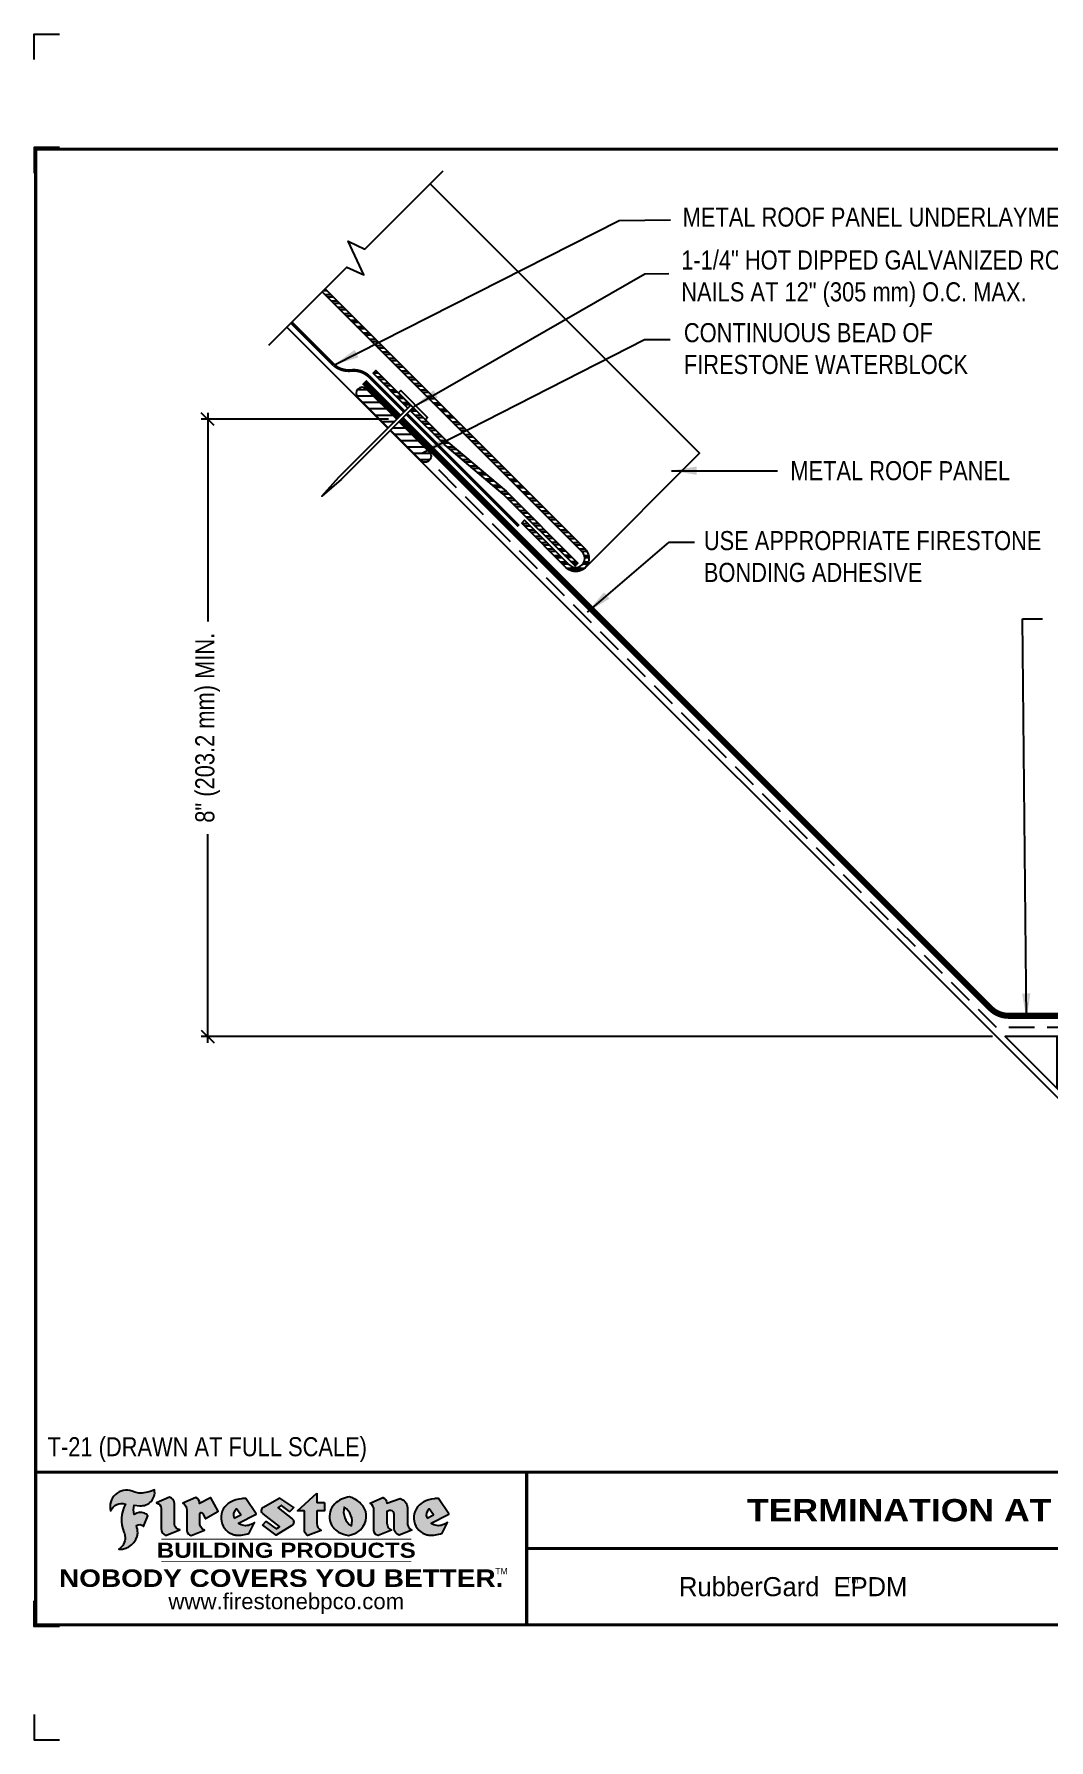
# Model space of a CAD drawing. Header units: inches. Extents: x 233.4 to 253.5, y -129.7 to -112.9.
# Drawn here: x 233.45 to 243.42, y -129.65 to -112.89 of the extents above; entities that cross this region are included whole.
import ezdxf
from ezdxf.enums import TextEntityAlignment as Align

# ---------------------------------------------------------------- set-up
doc = ezdxf.new("R2010")
doc.units = ezdxf.units.IN
doc.header["$MEASUREMENT"] = 0
doc.linetypes.add('HIDDEN', pattern=[0.375, 0.25, -0.125])
doc.layers.get('0').update_dxf_attribs({"linetype": 'CONTINUOUS'})
doc.layers.get('DEFPOINTS').update_dxf_attribs({"linetype": 'CONTINUOUS'})
for name, color, linetype in [('FSBP-ACCESSORY-FIRESTONE', 7, 'CONTINUOUS'), ('FSBP-ACCESSORY-OTHER', 7, 'CONTINUOUS'), ('FSBP-ADHESIVE', 1, 'HIDDEN'), ('FSBP-ANNO-NOTE', 7, 'CONTINUOUS'), ('FSBP-INSULATION', 7, 'CONTINUOUS'), ('FSBP-MEMBRANE', 7, 'CONTINUOUS'), ('FSBP-OTHER', 7, 'CONTINUOUS'), ('FSBP-SEALANTS', 1, 'CONTINUOUS'), ('FSBP-TTLB', 7, 'CONTINUOUS'), ('FSBP-TTLB-BORDER', 7, 'CONTINUOUS'), ('FSBP-TTLB-TEXT', 7, 'CONTINUOUS')]:
    doc.layers.add(name, color=color, linetype=linetype)
doc.styles.add('FSBP_ARIAL', font='arial.ttf')
doc.styles.add('FSBP_ARIAL_BOLD', font='')
doc.styles.add('FSBP_ARIAL_NAR', font='ARIALN.TTF')
doc.styles.add('FSBP_BANKGOTHIC', font='bgothm.ttf')
doc.styles.get('FSBP_ARIAL_BOLD').set_extended_font_data('Arial Black')
doc.dimstyles.new('FSBP-DIM', dxfattribs={"dimtxt": 0.1875, "dimasz": 0.125, "dimexe": 0.0625, "dimexo": 0.125, "dimgap": 0.125, "dimtad": 0, "dimdec": 0, "dimzin": 1, "dimdsep": 46, "dimlunit": 4, "dimtxsty": 'FSBP_ARIAL_NAR', "dimblk": 'OBLIQUE', "dimcen": 0.09375, "dimdle": 0.0625, "dimclrd": 256, "dimclre": 256, "dimclrt": 256, "dimadec": 0, "dimazin": 0, "dimtfac": 1, "dimtdec": 0, "dimtmove": 1, "dimatfit": 3, "dimfxl": 0, "dimtolj": 1, "dimtzin": 0, "dimlwd": -1, "dimlwe": -1, "dimarcsym": 0})
doc.dimstyles.new('FSBP-LEADER', dxfattribs={"dimtxt": 0.1875, "dimasz": 0.25, "dimexe": 0.0625, "dimexo": 0.125, "dimgap": 0.125, "dimtad": 0, "dimtih": 1, "dimtoh": 1, "dimdec": 4, "dimzin": 0, "dimdsep": 46, "dimlunit": 4, "dimtxsty": 'FSBP_ARIAL_NAR', "dimcen": 0.09375, "dimclrd": 256, "dimclre": 256, "dimclrt": 256, "dimadec": 0, "dimazin": 0, "dimtfac": 1, "dimtdec": 4, "dimtofl": 0, "dimtmove": 0, "dimatfit": 3, "dimfxl": 0, "dimtolj": 1, "dimtzin": 0, "dimlwd": -1, "dimlwe": -1, "dimarcsym": 0})

# ---------------------------------------------------------------- blocks, each defined once
blk = doc.blocks.new('TTLB-EPDM_1')
at = {"layer": 'FSBP-TTLB-TEXT'}
h = blk.add_hatch(color=1, dxfattribs=at)
edge = h.paths.add_edge_path()
edge.add_arc((1.037309769669573, -0.1982514792917306), 0.1319107607348553, 264.0410451462098, 370.3106169565175)
edge.add_arc((1.027551646585694, 0.1214293576525799), 0.3273056962876235, 270.05058356628535, 295.23459397187514, ccw=False)
edge.add_arc((1.022801957313345, -0.06680179986895154), 0.1391656561713503, 249.3281275763668, 272.0749124149863, ccw=False)
edge.add_line((0.9736743133014443, -0.1970076156048179), (0.9474927838574558, -0.1852745150568325))
edge.add_arc((0.8939498971398288, -0.3394262635682071), 0.1631857907024099, 70.84590087378872, 194.3325259843273)
edge.add_arc((0.8444260109029493, -0.4259936440910768), 0.1179914261095279, 70.96950098067128, 156.9641407594482, ccw=False)
edge.add_arc((1.153141409296894, -0.4684497516079468), 0.3110405457095052, 150.3231137483159, 203.2084295854517)
edge.add_arc((0.7562495500622943, -0.6412608153899899), 0.1218587156617311, 0.8849157075190988, 24.34668939894999, ccw=False)
edge.add_arc((0.7493781665697374, -0.6475258110744375), 0.1289731377238325, -58.36655102076742, 3.6216782311386737, ccw=False)
edge.add_arc((0.8256699029544474, -0.5792158350996106), 0.1783301886510354, 267.2205474105585, 354.1381621173521)
edge.add_arc((0.7903121048625305, -0.6011409294291745), 0.212787892960859, 0.9996158580669322, 21.00503380861244)
edge.add_arc((1.01880712263941, -0.5666691048185161), 0.05136395668415847, 40.82117713173261, 125.52727787225791, ccw=False)
edge.add_line((1.057676976260041, -0.5330924682126437), (1.102776947655911, -0.4308018311949837))
edge.add_arc((1.040858222524664, -0.4699705673995949), 0.07326744446031509, 32.31675181867256, 66.31481236598174)
edge.add_arc((1.032262518825329, -0.5063316993097662), 0.1102246948011782, 69.8179132332389, 125.254734720681)
edge.add_arc((1.127708877207287, -0.368959353531244), 0.1659710644737306, 164.1569669952081, 196.5811013160487, ccw=False)
edge.add_line((0.9680425188342383, -0.3236487780942383), (1.023615334387159, -0.3294494641845773))
h = blk.add_hatch(color=1, dxfattribs=at)
edge = h.paths.add_edge_path()
edge.add_line((1.275239419159561, -0.6223407783464694), (1.415345367376062, -0.5660418822574371))
edge.add_arc((1.421019305783958, -0.5090099247487757), 0.05731350411836949, 181.9717871001989, 264.31851000495806, ccw=False)
edge.add_line((1.363739737527226, -0.5109819325197265), (1.363412352251203, -0.3102363679013962))
edge.add_arc((1.294263659668751, -0.3103491388303989), 0.06914878453844908, 0.0934405599591014, 72.42834396969012)
edge.add_line((1.315139561173908, -0.2444268274366692), (1.186839444240604, -0.3024209471341379))
edge.add_arc((1.175246268095289, -0.3585110609420917), 0.05727567197445628, -0.017399788185912257, 78.322067691347, ccw=False)
edge.add_line((1.232521937428658, -0.3585284546236807), (1.232574268422297, -0.555126496687123))
edge.add_arc((1.305699496415486, -0.5558575689677219), 0.07312888236350451, 179.4272023230205, 245.3845503102953)
h = blk.add_hatch(color=1, dxfattribs=at)
edge = h.paths.add_edge_path()
edge.add_line((1.792026821926584, -0.3839679064720229), (1.722158956877934, -0.2518542302253621))
edge.add_arc((1.720119655279638, -0.2529327078887852), 0.002306916790721817, 27.87197133405656, 117.3766794470751)
edge.add_line((1.719058846382097, -0.250884159729182), (1.610638460368705, -0.3070279753467702))
edge.add_arc((1.547088841662962, -0.3061026658494403), 0.06355635479880145, 359.165808011073, 425.8793658831422)
edge.add_line((1.573061729235633, -0.2480956029480268), (1.446879247402876, -0.3051325108639702))
edge.add_arc((1.407812067100189, -0.370357133046621), 0.07602957263902092, -3.441403975725109, 59.07992244284969, ccw=False)
edge.add_line((1.483704536400296, -0.3749210150788969), (1.483704536400296, -0.5723838140635706))
edge.add_arc((1.54053746518044, -0.568254406115083), 0.05698275005415228, 184.1557352478595, 255.3066498366543)
edge.add_line((1.526084036778343, -0.6233736605654059), (1.657291340682093, -0.570650514527486))
edge.add_arc((1.688298576827198, -0.5021390388423987), 0.0752015358480571, 207.5160880841914, 245.649226723163, ccw=False)
edge.add_arc((1.721050197024907, -0.4914488168456328), 0.1093332836229113, 179.4823365255141, 204.5537900001094, ccw=False)
edge.add_line((1.611721375809452, -0.4904610114968335), (1.611721375809452, -0.4126404716788983))
edge.add_arc((1.628589765097195, -0.414159299036043), 0.01693662875851176, 28.356188110622725, 174.8549701683585, ccw=False)
edge.add_arc((1.627340435522395, -0.4197189881350504), 0.02111886817708033, 22.216893572439517, 40.10213956426492, ccw=False)
edge.add_line((1.646891420738257, -0.4117336534413738), (1.666638796144639, -0.4549750258192233))
edge.add_arc((1.668737246926742, -0.4540167099035481), 0.002306916790685496, 204.545128184284, 299.6323508190091)
edge.add_line((1.669877862091766, -0.4560219186518992), (1.791128135493295, -0.3870515928837648))
edge.add_line((1.791128135493295, -0.3870515928837648), (1.792026821926584, -0.3839679064720229))
h = blk.add_hatch(color=1, dxfattribs=at)
h.paths.add_polyline_path([(2.063388732080512, -0.2583237030618903, 0.02524281661523788), (2.025024361750752, -0.2610532129309178, 0.1213611957758757), (1.901773912052249, -0.3008158885520373, 0.6151668103976068), (1.93274136141747, -0.6099060679591872, 0.05306812109568645), (1.967936229862175, -0.617865745600497, 0.1150932231766138), (2.099126721549737, -0.5994933789882708), (2.151195569562105, -0.4944891916583316, -0.08755405562188731), (2.104230609512001, -0.5187113292177372, -0.265591761123442), (1.992692314386659, -0.5010701623316862), (2.165347897647223, -0.4141184325909109, 0.4518949533370738), (2.166222728871162, -0.4107679608846269)])
h.paths.add_polyline_path([(2.014217313945437, -0.4188965037300676), (1.951113654018855, -0.4515330109460507, -0.3720533890450154), (1.973177450672722, -0.3607130665457561)], flags=16)
h = blk.add_hatch(color=1, dxfattribs=at)
edge = h.paths.add_edge_path()
edge.add_arc((2.260407392426802, -0.3775796671688782), 0.04152450223225729, 123.20805433950699, 232.2027298779723, ccw=False)
edge.add_line((2.237665217914071, -0.3428366421988329), (2.393535971665983, -0.2540943745380986))
edge.add_arc((2.394677353533142, -0.2560991469722482), 0.002306916790741334, 55.64644466176611, 119.65426054492559, ccw=False)
edge.add_line((2.395979141996861, -0.2541946229174954), (2.531809646140459, -0.3470380726374032))
edge.add_arc((2.530468902927946, -0.3489153772789875), 0.002306916790700397, -42.731101238422525, 54.4661353739603, ccw=False)
edge.add_line((2.532163440279987, -0.3504807552658491), (2.498457913851155, -0.3869673252714421))
edge.add_arc((2.496763376499139, -0.3854019472845934), 0.002306916790672934, 233.7527076894875, 317.26889876138785, ccw=False)
edge.add_line((2.495399362263356, -0.38726241234572), (2.413849913492982, -0.3274738082119626))
edge.add_arc((2.412485899257181, -0.3293342732731342), 0.002306916790720064, 53.75270768979358, 124.4135619297835)
edge.add_line((2.41118211687575, -0.3274311136421062), (2.382933981293377, -0.346782838468144))
edge.add_arc((2.38423776367478, -0.3486859980991606), 0.002306916790694898, 124.4135619293799, 231.8459020253626)
edge.add_line((2.382812599816248, -0.3505000469010184), (2.519899969301207, -0.4581994452042721))
edge.add_arc((2.494247019847682, -0.4908523236374461), 0.04152450223225742, -55.21225898295222, 51.84590202520428, ccw=False)
edge.add_line((2.517938320565804, -0.5249552055672808), (2.364434947484597, -0.6179520922513717))
edge.add_arc((2.36323960192349, -0.6159790200102006), 0.002306916790726996, 233.2955624372927, 301.20872157023314, ccw=False)
edge.add_line((2.361860787187538, -0.6178285429225383), (2.231266621301074, -0.5204709167214361))
edge.add_arc((2.232647938930649, -0.5186232623475259), 0.002306916790697672, 135.5134179846393, 233.21798691998708, ccw=False)
edge.add_line((2.231002150870836, -0.5170067083764565), (2.262839375599356, -0.4845937328397696))
edge.add_arc((2.264485163659225, -0.4862102868108537), 0.002306916790748497, 53.0352839999411, 135.513417985369, ccw=False)
edge.add_line((2.265872365996302, -0.4843670465239001), (2.361834678328762, -0.5565872257804898))
edge.add_arc((2.363221880665761, -0.5547439854936304), 0.002306916790627066, 233.0352840000685, 302.2362632414394)
edge.add_line((2.36445241715569, -0.5566953042850713), (2.39428499383348, -0.5378823484768844))
edge.add_arc((2.393054457343549, -0.5359310296853765), 0.002306916790685166, 302.2362632406177, 412.2027298768422)
edge.add_line((2.394468296066179, -0.5341081404551886), (2.234958295420142, -0.4103916733127022))
h = blk.add_hatch(color=1, dxfattribs=at)
edge = h.paths.add_edge_path()
edge.add_line((2.763460561272041, -0.2072496393923444), (2.763460561272041, -0.2969520779963801))
edge.add_arc((2.765767478062699, -0.2969520779963943), 0.00230691679065842, 179.9999999996471, 269.9999999996471)
edge.add_line((2.765767478062685, -0.2992589947870528), (2.835417693520355, -0.2992589947870528))
edge.add_arc((2.835417693520355, -0.3015659115777538), 0.002306916790701052, 0, 90, ccw=False)
edge.add_line((2.837724610311056, -0.3015659115777538), (2.837724610311056, -0.3790761307453892))
edge.add_arc((2.83541769352037, -0.3790761307453749), 0.002306916790686842, 269.99999999964706, 359.99999999964706, ccw=False)
edge.add_line((2.835417693520355, -0.3813830475360618), (2.765767478062685, -0.3813830475360618))
edge.add_arc((2.765767478062699, -0.3836899643267202), 0.00230691679065842, 90.00000000035294, 180.0000000003529)
edge.add_line((2.763460561272041, -0.3836899643267344), (2.763460561272041, -0.5033995910642801))
edge.add_arc((2.836735953378943, -0.5071368822038516), 0.07337063740681413, 177.0802527808789, 245.3249543133826)
edge.add_line((2.806105814540615, -0.5738080530967267), (2.674529557384915, -0.6226036013049594))
edge.add_arc((2.708610405062069, -0.564298408791804), 0.06753517344606039, 177.0345319916277, 239.6926428024901, ccw=False)
edge.add_line((2.641165668230087, -0.560804539009709), (2.641165668230087, -0.3836899643267344))
edge.add_arc((2.638858751439429, -0.3836899643267202), 0.00230691679065842, 359.9999999996471, 449.999999999647)
edge.add_line((2.638858751439443, -0.3813830475360618), (2.572857950769389, -0.3813830475360618))
edge.add_line((2.572857950769389, -0.3813830475360618), (2.763460561272041, -0.2072496393923444))
h = blk.add_hatch(color=1, dxfattribs=at)
edge = h.paths.add_edge_path(flags=16)
edge.add_arc((2.940363509127394, -0.4847985213681437), 0.1684614578629418, 344.5558804047865, 417.0140046669545)
edge.add_arc((3.194458079644619, -0.3883534532477785), 0.1684614578629414, 164.5558804047864, 237.0140046669546)
edge = h.paths.add_edge_path()
edge.add_arc((3.069375116502199, -0.4399344555144872), 0.1828726885096673, 136.0914512150047, 191.213418978326)
edge.add_arc((3.064939550433406, -0.4318234379590333), 0.1803148804748503, 194.0167254156723, 240.6663730831859)
edge.add_arc((3.098047041778981, -0.3845058757092554), 0.2378525180183701, 239.2975390661776, 264.2889872773176)
edge.add_arc((3.04884478212623, -0.4190232383793012), 0.203760689247156, 277.1986764832036, 326.503572961274)
edge.add_arc((3.077739326803546, -0.4341046616465112), 0.171374865791709, 325.3768876809902, 406.3828327799087)
edge.add_arc((3.011839488065919, -0.4896144380417797), 0.2571945645850002, 44.28462553519766, 73.82901434867304)
edge.add_arc((3.117152499586992, -0.4983433120546693), 0.2579560664039132, 97.50292863483666, 134.1039137579027)
h = blk.add_hatch(color=1, dxfattribs=at)
edge = h.paths.add_edge_path()
edge.add_line((3.322690228557462, -0.5721896537377091), (3.322690228557462, -0.3749210150788969))
edge.add_arc((3.246797759257384, -0.3703571330465745), 0.076029572638996, 356.5585960242387, 419.0799224428129)
edge.add_line((3.285864939560099, -0.3051325108639702), (3.412047421392799, -0.2480956029480268))
edge.add_arc((3.386074533820159, -0.3061026658494941), 0.06355635479883807, 0.3962622833877276, 65.87936588318718, ccw=False)
edge.add_line((3.449629368605429, -0.3056631084210863), (3.580526418688805, -0.2593848434574539))
edge.add_arc((3.555744121700958, -0.3530904070730321), 0.09692726601172152, 2.366977007666776, 75.18615851992018, ccw=False)
edge.add_line((3.652588689330287, -0.3490873311063041), (3.652588689330287, -0.4883770011386872))
edge.add_arc((3.761877549389556, -0.4914934052703811), 0.1093332836229047, 178.3666365323574, 204.5537900000422)
edge.add_arc((3.729125929191727, -0.5021836272670953), 0.07520153584796169, 207.5160880841711, 245.2240541443093)
edge.add_line((3.697611150971852, -0.5704631245385627), (3.572585913552643, -0.6207021253773775))
edge.add_arc((3.59534718600759, -0.5526356419907701), 0.07177131519198746, 180.3328587115751, 251.51018566665869, ccw=False)
edge.add_line((3.523577081955409, -0.5530525936986663), (3.523577081955409, -0.4153032515383615))
edge.add_arc((3.486319529276879, -0.4148773504126441), 0.0372599868942854, 359.3450650296066, 449.0500281941028)
edge.add_arc((3.482769874121713, -0.4419622099033496), 0.06447454900600783, 86.29402372314017, 119.8211331593848)
edge.add_line((3.450707067966732, -0.3860252459975726), (3.450707067966732, -0.4904610114968335))
edge.add_arc((3.560035889182251, -0.491448816845647), 0.1093332836229751, 179.4823365255069, 204.5537900001023)
edge.add_arc((3.527284268984408, -0.5021390388424952), 0.07520153584796385, 207.5160880841699, 245.6492267231416)
edge.add_line((3.496277032839316, -0.570650514527486), (3.365069728935509, -0.6233736605654059))
edge.add_arc((3.37950248606194, -0.5682868177318081), 0.05694615642555727, 183.9298782390169, 255.318496325343, ccw=False)
h = blk.add_hatch(color=1, dxfattribs=at)
h.paths.add_polyline_path([(3.957695472291277, -0.2583237030618903, 0.02524281661523822), (3.919331101961575, -0.2610532129309178, 0.1085638477195505), (3.807890832595604, -0.2939221658134414, 0.6425897848490651), (3.827048101628293, -0.6099060679591872, 0.05306812109569052), (3.862242970072884, -0.617865745600497, 0.1150932231766133), (3.993433461760503, -0.5994933789882708), (4.045502309772871, -0.4944891916583316, -0.08755405562189084), (3.998537349722767, -0.5187113292177372, -0.2655917611234366), (3.886999054597368, -0.5010701623316862), (4.059654637857989, -0.4141184325909109, 0.4518949533370731), (4.060529469081928, -0.4107679608846269)])
h.paths.add_polyline_path([(3.90852405415626, -0.4188965037300676), (3.845420394229677, -0.4515330109460507, -0.3720533890450147), (3.867484190883488, -0.3607130665457561)], flags=16)
at = {"layer": 'DEFPOINTS', "linetype": 'Continuous', "ltscale": 1.75}
for points in [[(-0.015625, 13.88083333333333), (-0.015625, 14.13083333333333), (0.234375, 14.13083333333333)], [(-0.015625, -2.380833333333342), (-0.015625, -2.630833333333342), (0.234375, -2.630833333333342)]]:
    blk.add_lwpolyline(points, dxfattribs=at)
at = {"layer": 'DEFPOINTS', "color": 1}
for points in [[(0.234375, 13.015625), (-0.015625, 13.015625), (-0.015625, 12.765625)], [(0.234375, -1.515625), (-0.015625, -1.515625), (-0.015625, -1.265625)]]:
    blk.add_lwpolyline(points, dxfattribs=at)
at = {"layer": 'FSBP-TTLB', "const_width": 0.03125}
for points in [[(0, 0), (0, -1.5), (20, -1.5), (20, 0), (0, 0)], [(4.825208527206769, 0), (4.825208527206769, -0.75)], [(4.825208527206769, -0.75), (15.84028770518938, -0.75)], [(4.825208527206769, -0.75), (4.825208527206769, -1.5)]]:
    blk.add_lwpolyline(points, dxfattribs=at)
at = {"layer": 'FSBP-TTLB-BORDER', "const_width": 0.03125}
blk.add_lwpolyline([(20, 0), (20, 13), (0, 13), (0, 0)], dxfattribs=at)
at = {"layer": 'FSBP-TTLB-TEXT', "color": 1}
blk.add_line((0.7358432058323388, -0.379822754145593), (0.7358432058323388, -0.379822754145593), dxfattribs=at)
for points in [[(1.023615323725323, -0.3294494630716969, 0.5000510906601082), (1.167090420776901, -0.1746414942047778, -0.1103304102359608), (1.027840608309816, -0.2058762110801382, -0.09957876667165425), (0.9736743133014443, -0.1970076156048179), (0.9474927838574558, -0.1852745150568325, 0.5978159689075124), (0.7358432058323388, -0.379822754145593, -0.3938834584182213), (0.8828996422548698, -0.3144510229727047, 0.2349406564350952), (0.86727108227484, -0.5910237178633082, -0.1027304183841549), (0.8780937320133262, -0.6393788197974146, -0.2772692352614086), (0.8170223912655956, -0.7573362346216896, 0.3985429150902959), (1.003067614090241, -0.5974286950643517, 0.0875124847930418), (0.9889600163401155, -0.5248671157293501, -0.3874031597924062), (1.057676976260041, -0.5330924682126437), (1.102776947655911, -0.4308018311949837, 0.1494423498871741), (1.07029056398062, -0.4028746979725923, 0.2467195073738216), (0.9686394281704906, -0.4163228904100862, -0.1424285161541127), (0.9680425188342383, -0.3236487780942383), (1.023615334387159, -0.3294494641845773)], [(2.166222728871162, -0.4107679608846269), (2.063388732080512, -0.2583237030618903, 0.02524281661523788), (2.025024361750752, -0.2610532129309178, 0.1085638477195265), (1.913584092384895, -0.2939221658134414, 0.6425897848491228), (1.93274136141747, -0.6099060679591872, 0.05306812109568648), (1.967936229862175, -0.617865745600497, 0.1150932231766137), (2.099126721549737, -0.5994933789882708), (2.151195569562105, -0.4944891916583316, -0.0875540556218873), (2.104230609512001, -0.5187113292177372, -0.2655917611234418), (1.992692314386659, -0.5010701623316862), (2.165347897647223, -0.4141184325909109)], [(2.763460561272041, -0.2072496393923444), (2.763460561272041, -0.2969520779963801, 0.4142135623730958), (2.765767478062685, -0.2992589947870528), (2.835417693520355, -0.2992589947870528, -0.414213562373095), (2.837724610311056, -0.3015659115777538), (2.837724610311056, -0.3790761307453892, -0.4142135623730938), (2.835417693520355, -0.3813830475360618), (2.765767478062685, -0.3813830475360618, 0.4142135623730958), (2.763460561272041, -0.3836899643267344), (2.763460561272041, -0.5033995910642801, 0.3068985753588853), (2.806105814540615, -0.5738080530967267), (2.674529557384915, -0.6226036013049594, -0.2804194150632976), (2.641165668230087, -0.560804539009709), (2.641165668230087, -0.3836899643267344, 0.414213562373095), (2.638858751439443, -0.3813830475360618), (2.572857950769389, -0.3813830475360618), (2.763460561272041, -0.2072496393923444)], [(4.060529469081928, -0.4107679608846269), (3.957695472291277, -0.2583237030618903, 0.02524281661523788), (3.919331101961575, -0.2610532129309178, 0.1085638477195265), (3.807890832595604, -0.2939221658134414, 0.6425897848491228), (3.827048101628293, -0.6099060679591872, 0.05306812109568648), (3.862242970072884, -0.617865745600497, 0.1150932231766137), (3.993433461760503, -0.5994933789882708), (4.045502309772871, -0.4944891916583316, -0.0875540556218873), (3.998537349722767, -0.5187113292177372, -0.2655917611234418), (3.886999054597368, -0.5010701623316862), (4.059654637857989, -0.4141184325909109)], [(4.059654637857989, -0.4141184325909109, 0.4518949533370731), (4.060529469081928, -0.4107679608846269, 0.4518949533370731)]]:
    blk.add_lwpolyline(points, format="xyb", dxfattribs=at)
for points in [[(1.275239419159561, -0.6223407783464694), (1.415345367376062, -0.5660418822574371, -0.3756100036733062), (1.363739737527226, -0.5109819325197265), (1.363412352251203, -0.3102363679013962, 0.3265360292958048), (1.315139561173908, -0.2444268274366692), (1.186839444240604, -0.3024209471341379, -0.3557863980845349), (1.232521937428658, -0.3585284546236807), (1.232574268422297, -0.555126496687123, 0.2960110723418457)], [(1.792026821926584, -0.3839679064720229), (1.722158956877934, -0.2518542302253621, 0.4116839150163434), (1.719058846382097, -0.250884159729182), (1.610638460368705, -0.3070279753467702, 0.2996033003794034), (1.573061729235633, -0.2480956029480268), (1.446879247402876, -0.3051325108639702, -0.2797757560995365), (1.483704536400296, -0.3749210150788969), (1.483704536400296, -0.5723838140635706, 0.320828638474519), (1.526084036778343, -0.6233736605654059), (1.657291340682093, -0.570650514527486, -0.1679398621276611), (1.621603752698661, -0.5368819723450571, -0.1098333365370753), (1.611721375809452, -0.4904610114968335), (1.611721375809452, -0.4126404716788983, -0.743334502655012), (1.64349420176768, -0.4061152228778298, -0.07819791644735608), (1.646891420738257, -0.4117336534413738), (1.666638796144639, -0.4549750258192233, 0.4404648714563479), (1.669877862091766, -0.4560219186518992), (1.791128135493295, -0.3870515928837648)], [(2.234958295420142, -0.4103916733127022, -0.5150044486718882), (2.237665217914071, -0.3428366421988329), (2.393535971665983, -0.2540943745380986, -0.2867822934100265), (2.395979141996861, -0.2541946229174954), (2.531809646140459, -0.3470380726374032, -0.4515027974650387), (2.532163440279987, -0.3504807552658491), (2.498457913851155, -0.3869673252714421, -0.3814439164929681), (2.495399362263356, -0.38726241234572), (2.413849913492982, -0.3274738082119626, 0.3184718635035665), (2.41118211687575, -0.3274311136421062), (2.382933981293377, -0.346782838468144, 0.5064094529656681), (2.382812599816248, -0.3505000469010184), (2.519899969301207, -0.4581994452042721, -0.5043597839115849), (2.517938320565804, -0.5249552055672808), (2.364434947484597, -0.6179520922513717, -0.3053163970316367), (2.361860787187538, -0.6178285429225383), (2.231266621301074, -0.5204709167214361, -0.4541703869768119), (2.231002150870836, -0.5170067083764565), (2.262839375599356, -0.4845937328397696, -0.3762644290664977), (2.265872365996302, -0.4843670465239001), (2.361834678328762, -0.5565872257804898, 0.3114700032088108), (2.36445241715569, -0.5566953042850713), (2.39428499383348, -0.5378823484768844, 0.520381097387146), (2.394468296066179, -0.5341081404551886)], [(2.937624918725987, -0.3131105398334029, 0.2452625673097023), (2.889993533867141, -0.4754966266250307, 0.2064059665179019), (2.976604338974084, -0.5890186876871866, 0.1094800500670344), (3.074378098474654, -0.6211778035979165, 0.2185147641853038), (3.218764944843201, -0.5314757029352819, 0.3689489483072479), (3.195959963110113, -0.3100352223135445, 0.1296305888694145), (3.0834694040758, -0.242595816912754, 0.1610736375384317)], [(3.322690228557462, -0.5721896537377091), (3.322690228557462, -0.3749210150788969, 0.2797757560995341), (3.285864939560099, -0.3051325108639702), (3.412047421392799, -0.2480956029480268, -0.2937618496109166), (3.449629368605429, -0.3056631084210863), (3.580526418688805, -0.2593848434574539, -0.3288760160581939), (3.652588689330287, -0.3490873311063041), (3.652588689330287, -0.4883770011386872, 0.114762897203527), (3.662431105063263, -0.536926560769686, 0.166032965990522), (3.697611150971852, -0.5704631245385627), (3.572585913552643, -0.6207021253773775, -0.3209557512194564), (3.523577081955409, -0.5530525936986663), (3.523577081955409, -0.4153032515383615, 0.4127061514896111), (3.48693727661589, -0.3776224848030694, 0.1473421876160361), (3.450707067966732, -0.3860252459975726), (3.450707067966732, -0.4904610114968335, 0.1098333365370753), (3.460589444855941, -0.5368819723450855, 0.1679398621276611), (3.496277032839316, -0.570650514527486), (3.365069728935509, -0.6233736605654059, -0.3219729545308964), (3.322690228557462, -0.5721896537377091, 29.1476284739)], [(1.951113654018855, -0.4515330109460507), (2.014217313945437, -0.4188965037300676), (1.973177450672722, -0.3607130665457561, 0.3720533890450154)], [(3.10274193015772, -0.5296595419651595, 0.3271311138286319), (3.032079658614293, -0.3434924326507627, 0.3271311138286322)], [(3.845420394229677, -0.4515330109460507), (3.90852405415626, -0.4188965037300676), (3.867484190883488, -0.3607130665457561, 0.3720533890450154)]]:
    blk.add_lwpolyline(points, format="xyb", close=True, dxfattribs=at)
at = {"layer": 'FSBP-TTLB-TEXT', "const_width": 0.0078125}
for points in [[(1.233926579809207, -0.6584455781731435), (3.691229482685259, -0.6584455781731577)], [(1.233926579809207, -0.8761560960495984), (3.691229482685259, -0.8761560960495842)]]:
    blk.add_lwpolyline(points, dxfattribs=at)
at = {"layer": 'FSBP-TTLB-TEXT', "color": 1}
for centre, start, end in [((1.789987520328282, -0.3850463841354355), 299.6323508193319, 27.87197133380463), ((2.164310260790558, -0.412058050385383), 296.7304547840455, 34.00233684987403)]:
    blk.add_arc(centre, 0.00230691679068068, start, end, dxfattribs=at)
at = {"layer": 'FSBP-TTLB-TEXT', "lineweight": 18, "style": 'FSBP_ARIAL_BOLD'}
blk.add_text('BUILDING PRODUCTS', height=0.1484375, dxfattribs=at).set_placement((2.462578031247233, -0.7673008371113639), align=Align.MIDDLE_CENTER)
at = {"layer": 'FSBP-TTLB-TEXT', "color": 1}
for s, height, style, p in [('NOBODY COVERS YOU BETTER.', 0.171875, 'FSBP_ARIAL_BOLD', (2.412604263603384, -1.041650450587369)), ('TM', 0.0625, 'FSBP_BANKGOTHIC', (4.576671173373001, -0.9725745042934193))]:
    blk.add_text(s, height=height, dxfattribs=dict(at, style=style)).set_placement(p, align=Align.MIDDLE_CENTER)
at = {"layer": 'FSBP-TTLB-TEXT'}
for s, height, style, p in [('RubberGard  EPDM', 0.1875, 'FSBP_BANKGOTHIC', (7.443365678241776, -1.125)), ('TM', 0.0625, 'FSBP_BANKGOTHIC', (8.023397742165457, -1.062518816683806)), ('www.firestonebpco.com', 0.15625, 'FSBP_ARIAL', (2.462578031247233, -1.268657306740124))]:
    blk.add_text(s, height=height, dxfattribs=dict(at, style=style)).set_placement(p, align=Align.MIDDLE_CENTER)
for tag, height, style, p in [('MAXIMUM_WARRANTY', 0.1875, 'FSBP_ARIAL_BOLD', (18.03987100774941, 0.2240244307510579)), ('ACCPT_SYSTEMS', 0.21875, 'FSBP_ARIAL', (12.49438170418193, -1.125))]:
    blk.add_attdef(tag, text='', height=height, dxfattribs=dict(at, style=style)).set_placement(p, align=Align.MIDDLE_LEFT)
for tag, height, style, p in [('DETAIL_DESCP_LINE_1', 0.21875, 'FSBP_ARIAL_BOLD', (10.33118450231211, -0.3736318192489421)), ('ISSUE_REV_DATE', 0.21875, 'FSBP_ARIAL', (16.84069633627263, -0.7282559425942452)), ('DETAIL_NUMBER', 0.4375, 'FSBP_ARIAL', (18.91941590748775, -0.8931630692489421))]:
    blk.add_attdef(tag, text='', height=height, dxfattribs=dict(at, style=style)).set_placement(p, align=Align.MIDDLE_CENTER)
blk = doc.blocks.new('_OBLIQUE')
at = {"color": 0, "linetype": 'ByBlock'}
blk.add_line((-0.5, -0.5), (0.5, 0.5), dxfattribs=at)
blk = doc.blocks.new('*D6')
at = {"layer": 'DEFPOINTS', "color": 0}
for p in [(235.1525694051387, -116.6766502257206), (237.0561075461879, -116.6766502257206), (242.9885976595108, -122.7417228605161)]:
    blk.add_point(p, dxfattribs=at)
at = {"layer": 'FSBP-ANNO-NOTE'}
for p, q in [((235.1525694051387, -116.6141502257206), (235.1525694051387, -118.6643366113312)), ((236.9311075461879, -116.6766502257206), (235.0900694051387, -116.6766502257206)), ((235.1525694051387, -122.8042228605161), (235.1525694051387, -120.7540364749055)), ((242.8635976595108, -122.7417228605161), (235.0900694051387, -122.7417228605161))]:
    blk.add_line(p, q, dxfattribs=at)
at = {"layer": 'FSBP-ANNO-NOTE', "xscale": 0.125, "yscale": 0.125, "zscale": 0.125}
for p, rotation in [((235.1525694051387, -116.6766502257206), 90), ((235.1525694051387, -122.7417228605161), 270)]:
    blk.add_blockref('_OBLIQUE', p, dxfattribs=dict(at, rotation=rotation))
at = {"layer": 'FSBP-ANNO-NOTE', "insert": (235.1525694051387, -119.7091865431183), "char_height": 0.1875, "attachment_point": 5, "rotation": 90, "style": 'FSBP_ARIAL_NAR'}
blk.add_mtext('\\A1;8" (203.2 mm) MIN.', dxfattribs=at)
blk = doc.blocks.new('FSBP_HOT-DIPPED-NAIL')
at = {"layer": 'FSBP-ACCESSORY-OTHER'}
blk.add_lwpolyline([(0, 0.1875), (0, -0.1875), (-0.03125, -0.1875), (-0.03125000000005684, 0.1875)], close=True, dxfattribs=at)
blk.add_lwpolyline([(0, 0.015625), (1, 0.015625), (1.25, 0), (1, -0.015625), (0, -0.015625)], dxfattribs=at)

msp = doc.modelspace()

# ---------------------------------------------------------------- hatches: boundary and pattern name
at = {"layer": 'FSBP-ACCESSORY-FIRESTONE'}
h = msp.add_hatch(dxfattribs=at)
h.set_pattern_fill('STEEL', color=256, scale=0.5, style=0)
h.set_pattern_definition([(179.9999999999989, (238.860770862891, -117.9525210650934), (-1.231653667943533e-15, -0.0625), []), (179.9999999999989, (238.8386737759789, -117.9746181520054), (-1.231653667943533e-15, -0.0625), [])])
h.paths.add_polyline_path([(236.3058563463045, -115.3976065485067), (236.277572075057, -115.4258908197542), (238.8324865916435, -117.9808053363409, -1), (238.70520737103, -118.1080845569544), (238.2668011666943, -117.6696783526188), (238.2385168954468, -117.6979626238662), (238.6769230997825, -118.1363688282019, 1), (238.860770862891, -117.9525210650934)])
h = msp.add_hatch(dxfattribs=at)
h.set_pattern_fill('STEEL', color=256, scale=0.5, style=0)
h.set_pattern_definition([(179.9999999999974, (239.9850706449776, -117.0120690461153), (-2.862293735361732e-15, -0.0625), []), (179.9999999999974, (239.9629735580655, -117.0341661330274), (-2.862293735361732e-15, -0.0625), [])])
h.paths.add_polyline_path([(237.5119294615002, -116.9033680912928), (237.2921917566389, -116.6836339713023), (237.2921906751333, -116.6836350528078), (237.1706566971169, -116.5621010747914), (237.142372515994, -116.5903852559143), (237.4848803877317, -116.9328875398698), (238.0573150609007, -117.4132066330945), (238.7631926820676, -118.1190727383496), (238.7914767225929, -118.0907882363818), (238.0843641734006, -117.3836872232482)])
h.paths.add_polyline_path([(236.7777678385394, -116.2257865267362), (237.1202752488309, -116.5682883492531), (237.1485595200794, -116.5400040780047), (237.1485596102048, -116.5400039878793), (237.0270256321884, -116.4184700098628), (237.0270245506917, -116.4184710913771), (236.8060518790647, -116.1975020247685)])
at = {"layer": 'FSBP-INSULATION'}
h = msp.add_hatch(dxfattribs=at)
h.set_pattern_fill('LINE', color=256, scale=4, angle=90, style=0)
h.set_pattern_definition([(90, (-152.0000000000006, 97.41998611105151), (-0.5, 3.061515884555943e-17), [])])
h.paths.add_polyline_path([(252.427533627857, -122.7417228605161), (246.0890109946398, -122.7417228605161), (246.0890109946398, -122.8832306163027), (246.0655734946398, -122.8832306163027), (246.1046359946398, -122.8934338926684), (246.0655734946398, -122.9147978833198), (246.0655734946398, -122.9463651503372), (246.1046359946398, -122.956568426703), (246.0655734946398, -122.9779324173545), (246.0655734946398, -123.0094996843717), (246.1046359946396, -123.0197029607375), (246.0655734946398, -123.041066951389), (246.0655734946398, -123.0726342184062), (246.1046359946398, -123.082837494772), (246.0655734946398, -123.1042014854235), (246.0655734946398, -123.1357687524407), (246.1046359946398, -123.1459720288065), (246.0655734946398, -123.1673360194581), (246.0655734946398, -123.1989032864753), (246.1046359946398, -123.2091065628411), (246.0655734946398, -123.2304705534926), (246.0655734946398, -123.2620378205097), (246.1046359946398, -123.2722410968755), (246.0655734946398, -123.2936050875271), (246.0655734946398, -123.3251723545443), (246.1046359946398, -123.33537563091), (246.0655734946398, -123.3567396215615), (246.0655734946398, -123.3883068885789), (246.1046359946398, -123.3985101649446), (246.0655734946398, -123.4198741555961), (246.0655734946398, -123.4514414226133), (246.1046359946396, -123.4616446989791), (246.0655734946398, -123.4830086896305), (246.0655734946398, -123.5145759566478), (246.1046359946398, -123.5247792330136), (246.0655734946398, -123.5461432236651), (246.0655734946398, -123.5777104906823), (246.1046359946398, -123.5879137670481), (246.0655734946398, -123.6092777576995), (246.0655734946398, -123.6408450247169), (246.1046359946398, -123.6510483010826), (246.0655734946398, -123.6724122917342), (246.0655734946398, -123.7039795587514), (246.1046359946398, -123.7141828351172), (246.0655734946398, -123.7355468257687), (246.0655734946398, -123.7671140927859), (246.1046359946398, -123.7773173691516), (246.0655734946398, -123.7986813598032), (246.0655734946398, -123.8302486268204), (246.1046359946398, -123.8404519031862), (246.0655734946398, -123.8618158938376), (246.0655734946398, -123.893383160855), (246.1046359946398, -123.9035864372207), (246.0655734946398, -123.9249504278722), (246.0655734946398, -123.9565176948894), (246.1046359946398, -123.9667209712552), (246.0655734946398, -123.9880849619067), (246.0655734946398, -124.019652228924), (246.1046359946398, -124.0298555052898), (246.0655734946398, -124.0512194959412), (246.0655734946398, -124.0827867629585), (246.1046359946398, -124.0929900393242), (246.0655734946398, -124.1143540299757), (246.0655734946398, -124.145921296993), (246.1046359946398, -124.1561245733588), (246.0655734946398, -124.1774885640103), (246.0655734946398, -124.2090558310276), (246.1046359946398, -124.2192591073933), (246.0655734946398, -124.2406230980447), (246.0655734946398, -124.2417228605161), (252.427533627857, -124.241722860516), (252.427533627857, -123.616722860516), (252.5992509665728, -123.554222860516), (252.2558162891411, -123.4292228605161), (252.427533627857, -123.3667228605161)])
h.paths.add_polyline_path([(245.9249484946398, -123.2505598392068), (245.8858859946398, -123.240356562841), (245.9249484946398, -123.2189925721895), (245.9249484946398, -123.1874253051723), (245.8858859946398, -123.1772220288066), (245.9249484946398, -123.1558580381551), (245.9249484946398, -123.1242907711378), (245.8858859946398, -123.114087494772), (245.9249484946398, -123.0927235041204), (245.9249484946398, -123.0611562371032), (245.8858859946396, -123.0509529607375), (245.9249484946398, -123.0295889700861), (245.9249484946398, -122.9980217030688), (245.8858859946398, -122.987818426703), (245.9249484946398, -122.9664544360515), (245.9249484946399, -122.9348871690343), (245.8858859946398, -122.9246838926684), (245.9249484946398, -122.9033199020169), (245.9015109946398, -122.8832306163027), (245.9015109946398, -122.741722860516), (242.9885976595108, -122.741722860516), (244.4885976595108, -124.2417228605161), (245.9019510067546, -124.241722860516), (245.9249484946398, -124.2291451167418), (245.9249484946398, -124.1975778497245), (245.8858859946398, -124.1873745733587), (245.9249484946398, -124.1660105827072), (245.9249484946398, -124.1344433156901), (245.8858859946398, -124.1242400393242), (245.9249484946398, -124.1028760486728), (245.9249484946398, -124.0713087816555), (245.8858859946398, -124.0611055052898), (245.9249484946398, -124.0397415146382), (245.9249484946398, -124.0081742476209), (245.8858859946399, -123.9979709712552), (245.9249484946398, -123.9766069806037), (245.9249484946398, -123.9450397135865), (245.8858859946398, -123.9348364372207), (245.9249484946398, -123.9134724465692), (245.9249484946398, -123.8819051795519), (245.8858859946396, -123.8717019031862), (245.9249484946398, -123.8503379125348), (245.9249484946398, -123.8187706455175), (245.8858859946396, -123.8085673691516), (245.9249484946398, -123.7872033785001), (245.9249484946398, -123.7556361114829), (245.8858859946398, -123.7454328351171), (245.9249484946398, -123.7240688444657), (245.9249484946398, -123.6925015774484), (245.8858859946398, -123.6822983010826), (245.9249484946398, -123.6609343104312), (245.9249484946398, -123.6293670434139), (245.8858859946398, -123.6191637670481), (245.9249484946398, -123.5977997763966), (245.9249484946398, -123.5662325093793), (245.8858859946398, -123.5560292330136), (245.9249484946398, -123.5346652423622), (245.9249484946398, -123.5030979753449), (245.8858859946398, -123.4928946989791), (245.9249484946398, -123.4715307083277), (245.9249484946398, -123.4399634413104), (245.8858859946398, -123.4297601649446), (245.9249484946398, -123.4083961742931), (245.9249484946398, -123.3768289072758), (245.8858859946398, -123.3666256309101), (245.9249484946398, -123.3452616402586), (245.9249484946398, -123.3136943732414), (245.8858859946398, -123.3034910968756), (245.9249484946398, -123.2821271062241)])
h.paths.add_polyline_path([(246.840172157267, -123.6371760494656), (249.5148609362574, -123.6371760494656), (249.5148609362574, -123.3461417725215), (246.840172157267, -123.3461417725215)], flags=24)
at = {"layer": 'FSBP-SEALANTS'}
h = msp.add_hatch(dxfattribs=at)
h.set_pattern_fill('ANSI31', color=256, scale=0.5, angle=90, style=0)
h.set_pattern_definition([(359.9999999999977, (237.11507189299, -116.5734917050943), (2.511879593214417e-15, 0.0625), [])])
h.paths.add_polyline_path([(236.925980940814, -116.7625826572703), (237.0100917645734, -116.678471833511), (236.712200926107, -116.3805809950446, 1), (236.6280901023477, -116.4646918188039)])
h.paths.add_polyline_path([(237.2459688661926, -117.0825705826488, 1), (237.3300796899518, -116.9984597588895), (237.0321888514854, -116.7005689204232), (236.9480780277261, -116.7846797441824)])

# ---------------------------------------------------------------- linework, layer by layer
at = {"layer": 'FSBP-ACCESSORY-FIRESTONE', "linetype": 'Continuous'}
msp.add_lwpolyline([(235.7541979777822, -115.949264917029), (236.5216442254748, -115.1818186693364), (236.6872608939524, -115.2590469901656), (236.532804252294, -114.9278136532106), (236.6984209207715, -115.0050419740397), (237.4658671684642, -114.2375957263471)], dxfattribs=at)
at = {"layer": 'FSBP-ACCESSORY-FIRESTONE'}
for points in [[(237.3382322468369, -114.3652306479744), (239.9850706449776, -117.0120690461153), (238.860770862891, -118.1363688282019)], [(237.120275248831, -116.5682883492531), (236.7777678385394, -116.2257865267362), (236.8060518790647, -116.1975020247685), (237.5119294615002, -116.9033680912928), (238.0843641734006, -117.3836872232482), (238.791476722593, -118.0907882363818), (238.7631926820676, -118.1190727383496), (238.0573150609008, -117.4132066330945), (237.4848803877318, -116.9328875398698), (237.142372515994, -116.5903852559143)]]:
    msp.add_lwpolyline(points, dxfattribs=at)
msp.add_lwpolyline([(236.3058563463044, -115.3976065485067), (238.860770862891, -117.9525210650934, -1.000000000000016), (238.6769230997825, -118.1363688282019), (238.2385168954468, -117.6979626238662), (238.2668011666943, -117.6696783526188), (238.7052073710299, -118.1080845569544, 1.000000000000016), (238.8324865916435, -117.9808053363409), (236.2775720750569, -115.4258908197541)], format="xyb", dxfattribs=at)
at = {"layer": 'FSBP-ACCESSORY-OTHER', "linetype": 'HIDDEN', "const_width": 0.03125, "flags": 128}
msp.add_lwpolyline([(237.0848912987717, -116.6036722993124), (236.7330074011742, -116.2517884017149, 0.2076598402946671), (236.5628890598954, -116.1985250065144, -0.2076598402945461), (236.3927707186168, -116.1452616113139), (235.9754860010571, -115.7279768937541)], format="xyb", dxfattribs=at)
msp.add_lwpolyline([(238.2088492593862, -117.7276302599269), (237.1069883856838, -116.6257693862245)], dxfattribs=at)
at = {"layer": 'FSBP-ADHESIVE', "linetype": 'HIDDEN'}
msp.add_line((242.9026204227516, -122.6557456237569), (237.3709414118345, -117.1240666128396), dxfattribs=at)
at = {"layer": 'FSBP-ADHESIVE'}
msp.add_line((245.9015109946398, -122.6557456237569), (242.9026204227516, -122.6557456237569), dxfattribs=at)
at = {"layer": 'FSBP-INSULATION'}
msp.add_lwpolyline([(245.9015109946398, -122.7417228605161), (242.9885976595108, -122.7417228605161), (244.4885976595108, -124.2417228605161), (245.9249484946398, -124.2417228605161)], dxfattribs=at)
at = {"layer": 'FSBP-MEMBRANE', "const_width": 0.06}
msp.add_lwpolyline([(236.6915056121385, -116.3120482916713), (237.0340104592757, -116.6545531388085)], dxfattribs=at)
msp.add_lwpolyline([(237.0561075461879, -116.6766502257206), (242.8460024027617, -122.4665450822944, 0.1989123673796263), (243.0227790980583, -122.5397683869977), (243.9909119692398, -122.5397683869977, 0.1989123673796705), (244.3444653598331, -122.393321777591), (244.3488143852331, -122.388972752191, -0.1989123673796232), (244.7023677758263, -122.2425261427843), (250.2881542134532, -122.2425261427843, -0.198912367379665), (250.6417076040464, -122.3889727521911), (250.6460566294464, -122.393321777591, 0.1989123673796825), (250.9996100200397, -122.5397683869977), (252.427533627857, -122.5397683869977)], format="xyb", dxfattribs=at)
at = {"layer": 'FSBP-OTHER'}
for p, q in [((236.9235250247153, -116.7650385733689), (235.9309746730788, -115.7724882217324)), ((244.4952609946398, -124.3367745432933), (236.9456221116274, -116.787135660281))]:
    msp.add_line(p, q, dxfattribs=at)
at = {"layer": 'FSBP-SEALANTS'}
for points in [[(237.0100917645733, -116.678471833511), (236.7122009261069, -116.3805809950446, 0.9999999999999999), (236.6280901023476, -116.4646918188039), (236.9259809408139, -116.7625826572703)], [(237.0321888514854, -116.7005689204231), (237.3300796899518, -116.9984597588895, -0.9999999999999999), (237.2459688661925, -117.0825705826488), (236.9480780277261, -116.7846797441825)]]:
    msp.add_lwpolyline(points, format="xyb", dxfattribs=at)

# ---------------------------------------------------------------- block references
ref = msp.add_blockref('TTLB-EPDM_1', (233.4627011304544, -127.0240378368974))
ref.add_attrib('DETAIL_DESCP_LINE_1', 'TERMINATION AT METAL ROOF PANEL', dxfattribs={"layer": 'FSBP-TTLB-TEXT', "height": 0.21875, "style": 'FSBP_ARIAL_BOLD'}).set_placement((243.7938856327665, -127.3976696561464), align=Align.MIDDLE_CENTER)
at = {"layer": 'FSBP-ACCESSORY-OTHER', "rotation": 224.9999999999991}
msp.add_blockref('FSBP_HOT-DIPPED-NAIL', (237.1596081536609, -116.5510525313353), dxfattribs=at)

# ---------------------------------------------------------------- texts
at = {"layer": 'DEFPOINTS', "style": 'FSBP_ARIAL_NAR'}
msp.add_text('T-21 (DRAWN AT FULL SCALE)', height=0.1875, dxfattribs=at).set_placement((233.5798584845289, -126.7740378368974), align=Align.MIDDLE_LEFT)
at = {"layer": 'FSBP-ANNO-NOTE', "style": 'FSBP_ARIAL_NAR'}
for s, p in [('METAL ROOF PANEL UNDERLAYMENT', (239.8200231683435, -114.6910416564606)), ('METAL ROOF PANEL', (240.8784129332595, -117.1831315979178))]:
    msp.add_text(s, height=0.1875, dxfattribs=at).set_placement(p, align=Align.MIDDLE_LEFT)
at = {"layer": 'FSBP-ANNO-NOTE', "char_height": 0.1875, "attachment_point": 1, "style": 'FSBP_ARIAL_NAR'}
for s, width, insert in [('1-1/4" HOT DIPPED GALVANIZED ROOF NAILS AT 12" (305 mm) O.C. MAX. ', 4.15705623731526, (239.8060616521512, -115.01930679062)), ('CONTINUOUS BEAD OF \\PFIRESTONE WATERBLOCK', 2.813256653504936, (239.8321257801144, -115.733099499279))]:
    msp.add_mtext_dynamic_manual_height_columns(s, width=width, gutter_width=5, heights=[0.5999646476935014], dxfattribs=dict(at, insert=insert))
at = {"layer": 'FSBP-ANNO-NOTE', "insert": (240.028096575681, -117.7765146011429), "char_height": 0.1875, "width": 4.472536174893746, "attachment_point": 1, "style": 'FSBP_ARIAL_NAR'}
msp.add_mtext('USE APPROPRIATE FIRESTONE \\PBONDING ADHESIVE', dxfattribs=at)

# ---------------------------------------------------------------- dimensions: what is measured, and where the dimension line sits
at = {"layer": 'FSBP-ANNO-NOTE'}
dim = msp.add_linear_dim(base=(235.1525694051387, -116.6766502257206), p1=(242.9885976595108, -122.7417228605161), p2=(237.0561075461879, -116.6766502257206), angle=90, text='8" (203.2 mm) MIN.', dimstyle='FSBP-DIM', dxfattribs=at)
dim.commit()
dim.dimension.update_dxf_attribs({"geometry": '*D6', "text_midpoint": (235.1525694051387, -119.7091865431183)})

# ---------------------------------------------------------------- leaders
for points in [[(236.3927707186168, -116.1452616113139), (239.1947267157308, -114.7243723260156), (239.7022328651707, -114.7190874263128)], [(237.1769367412483, -116.5517470289113), (239.4489202347548, -115.2502592741801), (239.6834209956075, -115.2460447183161)], [(237.2570222467156, -117.0109917050943), (239.4437074736495, -115.894570608612), (239.6971463936246, -115.894570608612)], [(239.7090261209544, -117.1831315979178), (240.7534129332595, -117.1831315979178)], [(238.8837657221091, -118.5725010820154), (239.6873222191597, -117.8849970698696), (239.9373222191597, -117.8849970698696)], [(243.1990769056521, -122.5706483216171), (243.1611420239028, -118.6382269590917), (243.3562023705234, -118.6376571828779)]]:
    msp.add_leader(points, dimstyle='FSBP-LEADER', dxfattribs=at)

doc.saveas('drawing.dxf')
